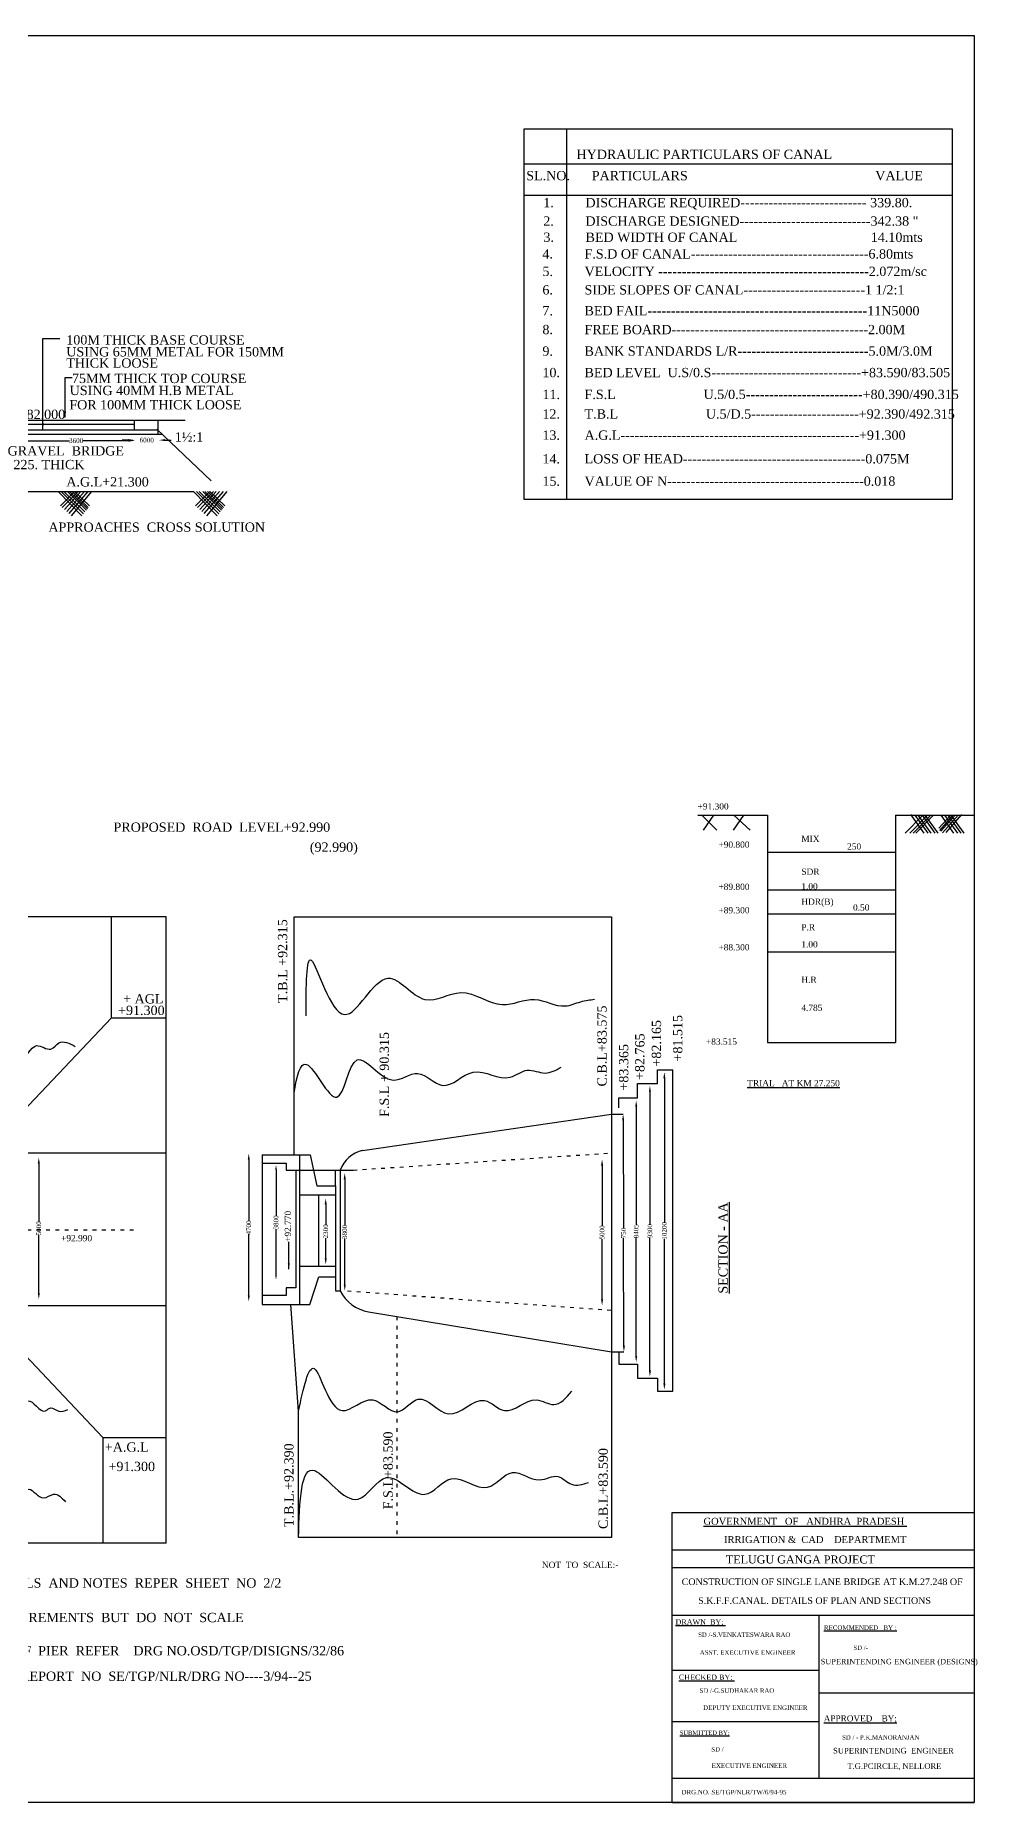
# Model space of a CAD drawing. Header units: millimetres. Extents: x 560 to 86912, y 2765 to 59761.
# Drawn here: x 56580 to 86912, y 2765 to 59761 of the extents above; entities that cross this region are included whole.
import ezdxf

# ---------------------------------------------------------------- set-up
doc = ezdxf.new("R2010")
doc.units = ezdxf.units.MM
doc.header["$MEASUREMENT"] = 0
doc.header["$PDMODE"] = 66
doc.header["$PDSIZE"] = 170
doc.linetypes.add('ACAD_ISO03W100', pattern=[30, 12, -18])
for name, color, linetype in [('DIM', 5, 'Continuous'), ('DOT LINE', 3, 'ACAD_ISO03W100'), ('DWG. LINE', 1, 'Continuous'), ('HATCH', 2, 'Continuous'), ('RAILING', 4, 'Continuous'), ('TEXT', 7, 'Continuous')]:
    doc.layers.add(name, color=color, linetype=linetype)
doc.layers.add('TITLE', color=7, linetype='Continuous', lineweight=30)
doc.styles.get("Standard").update_dxf_attribs({"font": 'TIMES.TTF', "height": 150})
doc.dimstyles.get("Standard").update_dxf_attribs({"dimtxt": 150, "dimasz": 200, "dimexe": 0.18, "dimexo": 0.0625, "dimgap": 0.09, "dimtad": 0, "dimtih": 1, "dimtoh": 1, "dimdec": 1, "dimzin": 0, "dimdsep": 46, "dimtxsty": 'Standard', "dimcen": 0.09, "dimse1": 1, "dimse2": 1, "dimclrd": 5, "dimclre": 5, "dimclrt": 4, "dimadec": 0, "dimazin": 0, "dimtfac": 1, "dimtdec": 1, "dimtofl": 0, "dimtmove": 0, "dimatfit": 3, "dimfxl": 1, "dimtolj": 1, "dimtzin": 0, "dimarcsym": 0})

# ---------------------------------------------------------------- blocks, each defined once
blk = doc.blocks.new('*D16')
at = {"layer": 'Defpoints', "color": 0}
for p in [(56013, 46686), (59780, 46689), (59780, 46686)]:
    blk.add_point(p, dxfattribs=at)
at = {"layer": 'DIM', "color": 5, "lineweight": -2}
for p, q in [((56213, 46689), (57684, 46689)), ((59580, 46689), (58110, 46689))]:
    blk.add_line(p, q, dxfattribs=at)
at = {"layer": 'DIM', "color": 5}
for points in [[(56213, 46722), (56213, 46656), (56013, 46689)], [(59580, 46722), (59580, 46656), (59780, 46689)]]:
    blk.add_solid(points, dxfattribs=at)
at = {"layer": 'DIM', "color": 4, "insert": (57897, 46689), "char_height": 150, "attachment_point": 5}
blk.add_mtext('\\A1;3600', dxfattribs=at)
blk = doc.blocks.new('*D17')
at = {"layer": 'Defpoints', "color": 0}
for p in [(59780, 46689), (60566, 46707), (60566, 46689)]:
    blk.add_point(p, dxfattribs=at)
at = {"layer": 'DIM', "color": 5, "lineweight": -2}
for p, q in [((59580, 46707), (59380, 46707)), ((60766, 46707), (60966, 46707))]:
    blk.add_line(p, q, dxfattribs=at)
at = {"layer": 'DIM', "color": 5}
for points in [[(59580, 46741), (59580, 46674), (59780, 46707)], [(60766, 46741), (60766, 46674), (60566, 46707)]]:
    blk.add_solid(points, dxfattribs=at)
at = {"layer": 'DIM', "color": 4, "insert": (60173, 46707), "char_height": 150, "attachment_point": 5}
blk.add_mtext('\\A1;6000', dxfattribs=at)
blk = doc.blocks.new('*D52')
at = {"layer": 'Defpoints', "color": 0}
for p in [(56659, 23570), (56659, 19002), (56691, 19002)]:
    blk.add_point(p, dxfattribs=at)
at = {"layer": 'DIM', "color": 5, "lineweight": -2}
for p, q in [((56691, 23370), (56691, 21498)), ((56691, 19202), (56691, 21074))]:
    blk.add_line(p, q, dxfattribs=at)
at = {"layer": 'DIM', "color": 5}
for points in [[(56658, 23370), (56725, 23370), (56691, 23570)], [(56658, 19202), (56725, 19202), (56691, 19002)]]:
    blk.add_solid(points, dxfattribs=at)
at = {"layer": 'DIM', "color": 4, "insert": (56691, 21286), "char_height": 150, "attachment_point": 5, "rotation": 90}
blk.add_mtext('\\A1;5000', dxfattribs=at)
blk = doc.blocks.new('*D59')
at = {"layer": 'Defpoints', "color": 0}
for p in [(63484, 23697), (63464, 18930), (63484, 18930)]:
    blk.add_point(p, dxfattribs=at)
at = {"layer": 'DIM', "color": 5, "lineweight": -2}
for p, q in [((63464, 23497), (63464, 21529)), ((63464, 19130), (63464, 21097))]:
    blk.add_line(p, q, dxfattribs=at)
at = {"layer": 'DIM', "color": 5}
for points in [[(63431, 23497), (63498, 23497), (63464, 23697)], [(63431, 19130), (63498, 19130), (63464, 18930)]]:
    blk.add_solid(points, dxfattribs=at)
at = {"layer": 'DIM', "color": 4, "insert": (63464, 21313), "char_height": 150, "attachment_point": 5, "rotation": 90}
blk.add_mtext('\\A1;4700', dxfattribs=at)
blk = doc.blocks.new('*D60')
at = {"layer": 'Defpoints', "color": 0}
for p in [(64349, 23332), (64344, 19622), (64349, 19622)]:
    blk.add_point(p, dxfattribs=at)
at = {"layer": 'DIM', "color": 5, "lineweight": -2}
for p, q in [((64344, 23182), (64344, 21690)), ((64344, 19772), (64344, 21264))]:
    blk.add_line(p, q, dxfattribs=at)
at = {"layer": 'DIM', "color": 5}
for points in [[(64319, 23182), (64369, 23182), (64344, 23332)], [(64319, 19772), (64369, 19772), (64344, 19622)]]:
    blk.add_solid(points, dxfattribs=at)
at = {"layer": 'DIM', "color": 4, "insert": (64344, 21477), "char_height": 150, "attachment_point": 5, "rotation": 90}
blk.add_mtext('\\A1;3800', dxfattribs=at)
blk = doc.blocks.new('*D61')
at = {"layer": 'Defpoints', "color": 0}
for p in [(65877, 22258), (65877, 20120), (65947, 20120)]:
    blk.add_point(p, dxfattribs=at)
at = {"layer": 'DIM', "color": 5, "lineweight": -2}
for p, q in [((65947, 22058), (65947, 21404)), ((65947, 20320), (65947, 20974))]:
    blk.add_line(p, q, dxfattribs=at)
at = {"layer": 'DIM', "color": 5}
for points in [[(65913, 22058), (65980, 22058), (65947, 22258)], [(65913, 20320), (65980, 20320), (65947, 20120)]]:
    blk.add_solid(points, dxfattribs=at)
at = {"layer": 'DIM', "color": 4, "insert": (65947, 21189), "char_height": 150, "attachment_point": 5, "rotation": 90}
blk.add_mtext('\\A1;2300', dxfattribs=at)
blk = doc.blocks.new('*D62')
at = {"layer": 'Defpoints', "color": 0}
for p in [(66612, 23070), (66560, 19270), (66612, 19270)]:
    blk.add_point(p, dxfattribs=at)
at = {"layer": 'DIM', "color": 5, "lineweight": -2}
for p, q in [((66560, 22870), (66560, 21383)), ((66560, 19470), (66560, 20957))]:
    blk.add_line(p, q, dxfattribs=at)
at = {"layer": 'DIM', "color": 5}
for points in [[(66527, 22870), (66593, 22870), (66560, 23070)], [(66527, 19470), (66593, 19470), (66560, 19270)]]:
    blk.add_solid(points, dxfattribs=at)
at = {"layer": 'DIM', "color": 4, "insert": (66560, 21170), "char_height": 150, "attachment_point": 5, "rotation": 90}
blk.add_mtext('\\A1;3800', dxfattribs=at)
blk = doc.blocks.new('*D63')
at = {"layer": 'Defpoints', "color": 0}
for p in [(74918, 23512), (74861, 18796), (74918, 18796)]:
    blk.add_point(p, dxfattribs=at)
at = {"layer": 'DIM', "color": 5, "lineweight": -2}
for p, q in [((74861, 23312), (74861, 21366)), ((74861, 18996), (74861, 20941))]:
    blk.add_line(p, q, dxfattribs=at)
at = {"layer": 'DIM', "color": 5}
for points in [[(74828, 23312), (74895, 23312), (74861, 23512)], [(74828, 18996), (74895, 18996), (74861, 18796)]]:
    blk.add_solid(points, dxfattribs=at)
at = {"layer": 'DIM', "color": 4, "insert": (74861, 21154), "char_height": 150, "attachment_point": 5, "rotation": 90}
blk.add_mtext('\\A1;5000', dxfattribs=at)
blk = doc.blocks.new('*D64')
at = {"layer": 'Defpoints', "color": 0}
for p in [(75540, 24968), (75566, 17300), (75566, 17300)]:
    blk.add_point(p, dxfattribs=at)
at = {"layer": 'DIM', "color": 5, "lineweight": -2}
for p, q in [((75541, 24768), (75553, 21292)), ((75566, 17500), (75554, 20976))]:
    blk.add_line(p, q, dxfattribs=at)
at = {"layer": 'DIM', "color": 5}
for points in [[(75574, 24768), (75508, 24768), (75540, 24968)], [(75599, 17500), (75532, 17500), (75566, 17300)]]:
    blk.add_solid(points, dxfattribs=at)
at = {"layer": 'DIM', "color": 4, "insert": (75553, 21134), "char_height": 150, "attachment_point": 5, "rotation": 90}
blk.add_mtext('\\A1;750', dxfattribs=at)
blk = doc.blocks.new('*D65')
at = {"layer": 'Defpoints', "color": 0}
for p in [(75946, 25409), (75946, 16971), (75962, 16971)]:
    blk.add_point(p, dxfattribs=at)
at = {"layer": 'DIM', "color": 5, "lineweight": -2}
for p, q in [((75962, 25209), (75962, 21398)), ((75962, 17171), (75962, 20983))]:
    blk.add_line(p, q, dxfattribs=at)
at = {"layer": 'DIM', "color": 5}
for points in [[(75929, 25209), (75995, 25209), (75962, 25409)], [(75929, 17171), (75995, 17171), (75962, 16971)]]:
    blk.add_solid(points, dxfattribs=at)
at = {"layer": 'DIM', "color": 4, "insert": (75962, 21190), "char_height": 150, "attachment_point": 5, "rotation": 90}
blk.add_mtext('\\A1;8405', dxfattribs=at)
blk = doc.blocks.new('*D66')
at = {"layer": 'Defpoints', "color": 0}
for p in [(76403, 25889), (76403, 16503), (76403, 16503)]:
    blk.add_point(p, dxfattribs=at)
at = {"layer": 'DIM', "color": 5, "lineweight": -2}
for p, q in [((76403, 25689), (76403, 21409)), ((76403, 16703), (76403, 20983))]:
    blk.add_line(p, q, dxfattribs=at)
at = {"layer": 'DIM', "color": 5}
for points in [[(76370, 25689), (76437, 25689), (76403, 25889)], [(76370, 16703), (76437, 16703), (76403, 16503)]]:
    blk.add_solid(points, dxfattribs=at)
at = {"layer": 'DIM', "color": 4, "insert": (76403, 21196), "char_height": 150, "attachment_point": 5, "rotation": 90}
blk.add_mtext('\\A1;9300', dxfattribs=at)
blk = doc.blocks.new('*D67')
at = {"layer": 'Defpoints', "color": 0}
for p in [(76846, 26327), (76870, 26327), (76846, 16084)]:
    blk.add_point(p, dxfattribs=at)
at = {"layer": 'DIM', "color": 5, "lineweight": -2}
for p, q in [((76870, 26127), (76870, 21466)), ((76870, 16284), (76870, 20946))]:
    blk.add_line(p, q, dxfattribs=at)
at = {"layer": 'DIM', "color": 5}
for points in [[(76837, 26127), (76904, 26127), (76870, 26327)], [(76837, 16284), (76904, 16284), (76870, 16084)]]:
    blk.add_solid(points, dxfattribs=at)
at = {"layer": 'DIM', "color": 4, "insert": (76870, 21206), "char_height": 150, "attachment_point": 5, "rotation": 90}
blk.add_mtext('\\A1;10200', dxfattribs=at)

msp = doc.modelspace()

# ---------------------------------------------------------------- linework, layer by layer
at = {"layer": 'DOT LINE', "ltscale": 10}
for p, q in [((66838.95, 23163.89), (75167.66, 23717.37)), ((59748.88, 21228.4), (21510.14, 21228.4)), ((66652.04, 19267.98), (75167.66, 18645.2)), ((68242.28, 18446.1), (68242.28, 11311.48))]:
    msp.add_line(p, q, dxfattribs=at)
at = {"layer": 'DWG. LINE'}
for p, q in [((50283.34, 47346.98), (61414.51, 47346.98)), ((59781.71, 47024.49), (59781.71, 47346.98)), ((60536.67, 46885.86), (60536.67, 47346.98)), ((60680.51, 46885.86), (55156.39, 46885.86)), ((60536.67, 47024.49), (55258.98, 47024.49)), ((59781.71, 47215.57), (56028.04, 47215.57)), ((60499.23, 47057.92), (62254.3, 45392.07)), ((52887.8, 45046.81), (61676.52, 45046.81)), ((77948.71, 34609.07), (80199.64, 34609.07)), ((80199.64, 34609.07), (80199.64, 27280.08)), ((84330.77, 34609.07), (84330.77, 27280.08)), ((84330.77, 34609.07), (86862.12, 34609.07)), ((80199.64, 33419.69), (84330.77, 33419.69)), ((80199.64, 32197.99), (84330.77, 32197.99)), ((80199.64, 31425.44), (84330.77, 31425.44)), ((60795.51, 31331.21), (50459.24, 31331.21)), ((59038.26, 28074.18), (59038.26, 31331.21)), ((60795.51, 11135.07), (60795.51, 31331.21)), ((64925.01, 31331.21), (75167.66, 31331.21)), ((64925.01, 23653.5), (64925.01, 31331.21)), ((75167.66, 31331.21), (75167.66, 11311.48)), ((80199.64, 30203.74), (84330.77, 30203.74)), ((55417.77, 24254.82), (59038.26, 28074.18)), ((59038.26, 28074.18), (60795.51, 28074.18)), ((80199.64, 27280.08), (84330.77, 27280.08)), ((76647.45, 25952.41), (76647.45, 26400.26)), ((76647.45, 26400.26), (77146.71, 26400.26)), ((77146.71, 16032.4), (77146.71, 26400.26)), ((76000.84, 25497.95), (76000.84, 25952.41)), ((76000.84, 25952.41), (76647.45, 25952.41)), ((75400.46, 25173.71), (75400.46, 25497.95)), ((75400.46, 25497.95), (76000.84, 25497.95)), ((67136.58, 23795.28), (75167.66, 24967.65)), ((75167.66, 24967.65), (75540.29, 24967.65)), ((56066.86, 23724.52), (60795.51, 23724.52)), ((63901.32, 23653.5), (63901.32, 23390.19)), ((63901.32, 23653.5), (65444.56, 23653.5)), ((63901.32, 23390.19), (64667.55, 23390.19)), ((63901.32, 23390.19), (63901.32, 18827.42)), ((64667.55, 23390.19), (64667.55, 23163.89)), ((65107.53, 18827.42), (65107.53, 23653.5)), ((65444.56, 23653.5), (65661.16, 22657.74)), ((64667.55, 23163.89), (64984.02, 23163.89)), ((64984.02, 23163.89), (64984.02, 19373.02)), ((64984.02, 23163.89), (66838.95, 23163.89)), ((66265.09, 22657.74), (66265.09, 23163.89)), ((66415.17, 23163.89), (66415.17, 19267.98)), ((65107.53, 22363.05), (66265.09, 22363.05)), ((65661.16, 22657.74), (66265.09, 22657.74)), ((65724.5, 20069.56), (65724.5, 22363.05)), ((66265.09, 22657.74), (66265.09, 19723.15)), ((65107.53, 20069.56), (66265.09, 20069.56)), ((65430.63, 18827.42), (65724.5, 19723.15)), ((65724.5, 19723.15), (66265.09, 19723.15)), ((66265.09, 19723.15), (66265.09, 19267.98)), ((64667.55, 19115.29), (63901.32, 19115.29)), ((63901.32, 18827.42), (65430.63, 18827.42)), ((64984.02, 19373.02), (64667.55, 19373.02)), ((64667.55, 19373.02), (64667.55, 19115.29)), ((65068.68, 15389.63), (64819.22, 18827.42)), ((66265.09, 19267.98), (66415.17, 19267.98)), ((56037.84, 18797.75), (60795.51, 18797.75)), ((67329.22, 18597.02), (75167.66, 17301.39)), ((55314.85, 18180.45), (58754.4, 14538.22)), ((75167.66, 17301.39), (75566.3, 17300)), ((75400.46, 17300.58), (75400.46, 16907.59)), ((75400.46, 16907.59), (76000.84, 16907.59)), ((76000.84, 16907.59), (76000.84, 16451.24)), ((76000.84, 16451.24), (76647.45, 16451.24)), ((76647.45, 16451.24), (76647.45, 16032.4)), ((76647.45, 16032.4), (77146.71, 16032.4)), ((65068.68, 11311.48), (65068.68, 15389.63)), ((58754.4, 14538.22), (60795.51, 14538.22)), ((58754.4, 14538.22), (58754.4, 11135.07)), ((60795.51, 11135.07), (44184.64, 11135.07)), ((75167.66, 11311.48), (65068.68, 11311.48))]:
    msp.add_line(p, q, dxfattribs=at)
for centre, radius, start, end in [((67340.95, 22833.95), 982.81, 102.001585, 160.383955), ((67506.83, 19797.05), 1213.11, 205.856955, 261.581302)]:
    msp.add_arc(centre, radius, start, end, dxfattribs=at)
at = {"layer": 'HATCH'}
for p, q in [((57314.78, 45046.81), (58084.7, 44268.76)), ((57843.52, 45053.02), (57389.19, 44591.18)), ((57415.53, 45046.81), (58133.82, 44331.34)), ((57960.65, 45046.81), (57445.69, 44538.65)), ((57501.77, 45046.81), (58179.68, 44389.76)), ((58047, 45046.81), (57520.86, 44468.77)), ((58161.28, 45046.81), (57593.98, 44400.79)), ((57618.17, 45046.81), (58225.77, 44448.49)), ((58275.93, 45046.81), (57657.31, 44341.92)), ((57683.61, 45046.81), (58260.07, 44492.19)), ((58395.97, 45046.81), (57736.85, 44267.97)), ((57772.35, 45046.81), (58288.71, 44528.67)), ((57843.52, 45053.02), (58332.24, 44584.13)), ((61676.52, 45046.81), (62446.44, 44268.76)), ((62205.25, 45053.02), (61750.93, 44591.18)), ((61777.27, 45046.81), (62495.56, 44331.34)), ((62322.39, 45046.81), (61807.42, 44538.65)), ((61863.51, 45046.81), (62541.41, 44389.76)), ((62408.74, 45046.81), (61882.6, 44468.77)), ((62523.01, 45046.81), (61955.72, 44400.79)), ((61979.91, 45046.81), (62587.51, 44448.49)), ((62637.67, 45046.81), (62019.04, 44341.92)), ((62045.34, 45046.81), (62621.81, 44492.19)), ((62757.71, 45046.81), (62098.59, 44267.97)), ((62134.09, 45046.81), (62650.45, 44528.67)), ((62205.25, 45053.02), (62693.97, 44584.13)), ((78078.26, 34609.07), (78557.72, 34130.02)), ((78132.49, 34130.02), (78470.69, 34609.07)), ((79098.39, 34130.02), (79433.62, 34609.07)), ((79116.6, 34609.07), (79639.65, 34130.02)), ((84639.87, 34032.65), (85208.92, 34609.07)), ((84790.19, 34032.65), (85359.24, 34609.07)), ((84810.77, 34632.27), (85243.54, 34032.65)), ((84901.04, 34032.65), (85470.09, 34609.07)), ((84950.65, 34609.07), (85366.67, 34032.65)), ((84979.77, 34032.65), (85548.82, 34609.07)), ((85051.95, 34609.07), (85467.98, 34032.65)), ((85182.84, 34609.07), (85598.87, 34032.65)), ((85272.88, 34609.07), (85688.9, 34032.65)), ((86107.53, 34616.5), (85728.87, 34187.52)), ((86176.46, 34609.07), (85744.77, 34120.02)), ((85785.39, 34609.07), (86201.42, 34032.65)), ((86248.69, 34609.07), (85792.46, 34092.22)), ((86344.91, 34608.45), (85840.15, 34036.63)), ((85905.01, 34609.07), (86321.03, 34032.65)), ((86456.19, 34628.3), (85951.44, 34056.48)), ((86018.89, 34609.07), (86434.91, 34032.65)), ((86107.53, 34616.5), (86528.92, 34032.65))]:
    msp.add_line(p, q, dxfattribs=at)
for points in [[(65313.16, 28140.07), (65480.01, 29932.06), (66550.58, 28181.74), (67954.84, 29355.57), (69147.68, 28668.01), (70308.63, 28890.27), (71650.32, 28501.31), (72684.45, 28667.29), (73670.87, 28457.49), (74178.73, 28594.1), (74618.22, 28677.05)], [(55003.52, 26088.76), (55348.72, 27397.83), (56141.13, 26692.34), (56619.71, 27178.35), (57082.6, 27068.6), (57341.51, 27264.57), (57867.16, 27154.83)], [(65068.68, 15389.63), (65575.35, 16761.38), (66476.71, 15410.53), (67463.91, 15753.6), (68257.96, 15367.64), (68923.25, 15775.04), (69910.45, 15303.32), (71069.34, 15732.16), (71713.17, 15410.53), (72743.29, 15753.6), (73301.27, 15603.51), (73880.72, 16032.35)], [(54955.75, 15360.59), (55413.98, 16272.23), (56041.03, 15420.83), (56338.48, 15722.03), (56909.25, 15400.75), (57067.18, 15492.92), (57332.47, 15388.5), (57629.91, 15444.73)], [(55082.81, 11872.15), (55280.91, 13467.22), (55910.17, 12186.5), (56376.29, 12873.43), (56842.42, 12594), (57168.7, 12710.43), (57553.25, 12465.93)], [(65068.68, 11311.48), (65597, 13472.6), (66995.28, 12553.17), (67903.56, 13245.73), (69146.47, 12708.4), (69995, 13209.9), (71166.21, 12935.27), (71966.93, 13412.9), (72844.5, 13174.35), (73442.05, 13281.82), (73872.29, 13031.07), (74422.04, 13090.77)]]:
    msp.add_spline(points, degree=3, dxfattribs=at)
msp.add_open_spline([(64925.01, 25650.35), (65016.5, 26188.75), (65261.06, 27253.74), (66444.93, 24492.52), (66779.91, 27587.83), (67956.61, 25646.01), (68947.68, 26573.75), (69766.62, 25523.35), (70714.6, 26704.83), (71733.2, 25888.19), (72428.52, 26519.42), (73023.18, 26192.53), (73372.89, 26387.78), (73542.57, 26482.52)], degree=3, knots=[186.83036181, 186.83036181, 186.83036181, 186.83036181, 1284.46635105, 2724.78262749, 4091.78811634, 5417.90552944, 6243.02873456, 7129.63356731, 8211.88472673, 9418.7084939, 10008.89643591, 10594.27881261, 11146.02437122, 11146.02437122, 11146.02437122, 11146.02437122], dxfattribs=at)
at = {"layer": 'RAILING'}
for p, q in [((73723.04, 44791.72), (73723.04, 56751.02)), ((72352.13, 55613.76), (86151.37, 55613.76)), ((72352.13, 54609.02), (86151.37, 54609.02))]:
    msp.add_line(p, q, dxfattribs=at)
msp.add_lwpolyline([(72352.13, 56751.02), (86151.37, 56751.02), (86151.37, 44791.72), (72352.13, 44791.72)], close=True, dxfattribs=at)
at = {"layer": 'TITLE'}
for p, q in [((560.05, 59760.79), (86862.12, 59760.79)), ((86862.12, 59760.79), (86862.12, 2764.56)), ((86862.12, 2764.56), (560.05, 2764.56))]:
    msp.add_line(p, q, dxfattribs=at)
at = {"layer": 'TITLE', "lineweight": 30}
for p, q in [((77119.03, 12118.62), (86862.12, 12118.62)), ((86862.12, 12118.62), (86862.12, 2764.56)), ((77119.03, 10919.55), (86862.12, 10919.55)), ((77119.03, 10348.21), (86862.12, 10348.21)), ((77119.03, 8813.08), (86862.12, 8813.08)), ((77139.33, 7039.96), (81878.11, 7039.96)), ((77119.03, 5382.41), (81857.81, 5382.41)), ((86862.12, 3538.44), (77119.03, 3538.44)), ((77119.03, 2764.56), (86862.12, 2764.56))]:
    msp.add_line(p, q, dxfattribs=at)
at = {"layer": 'TITLE'}
msp.add_lwpolyline([(77119.03, 2764.56), (77119.03, 12118.62)], dxfattribs=at)
at = {"layer": 'TITLE', "lineweight": 30}
for points in [[(81857.81, 8813.08), (81857.81, 3538.44)], [(81857.81, 6307.54), (86862.12, 6307.54)]]:
    msp.add_lwpolyline(points, dxfattribs=at)

# ---------------------------------------------------------------- texts
at = {"layer": 'TEXT'}
for s, height, p in [('HYDRAULIC PARTICULARS OF CANAL', 300, (74036.7, 55773.67)), ('SL.NO.', 300, (72415.38, 55087.04)), (' PARTICULARS', 300, (74414.84, 55087.04)), (' VALUE', 300, (83560.47, 55087.04)), ('1.         DISCHARGE REQUIRED--------------------------- 339.80.', 300, (72964.04, 54216.57)), ('2.         DISCHARGE DESIGNED----------------------------342.38 "', 300, (72964.04, 53621.39)), (' 3.         BED WIDTH OF CANAL                                      14.10mts', 300, (72856.37, 53100.08)), (' 4.         F.S.D OF CANAL--------------------------------------6.80mts', 300, (72823.25, 52562.22)), (' 5.         VELOCITY ---------------------------------------------2.072m/sc', 300, (72823.25, 51999.53)), (' 6.         SIDE SLOPES OF CANAL--------------------------1 1/2:1', 300, (72823.25, 51403.75)), (' 7.         BED FAIL-----------------------------------------------11N5000', 300, (72823.25, 50730.1)), (' 8.         FREE BOARD------------------------------------------2.00M', 300, (72823.25, 50122.3)), (' USING 65MM METAL FOR 150MM', 300, (57465.16, 49405.52)), (' 100M THICK BASE COURSE', 300, (57465.16, 49790.22)), (' 9.         BANK STANDARDS L/R----------------------------5.0M/3.0M', 300, (72823.25, 49429.07)), (' THICK LOOSE', 300, (57465.16, 49043.89)), (' 10.       BED LEVEL  U.S/0.S--------------------------------+83.590/83.505', 300, (72823.25, 48735.83)), (' USING 40MM H.B METAL', 300, (57574.38, 48158.81)), (' 75MM THICK TOP COURSE', 300, (57647.19, 48546.79)), (' FOR 100MM THICK LOOSE', 300, (57562.24, 47698.08)), (' 11.       F.S.L                         U.5/0.5-------------------------+80.390/490.315', 300, (72823.25, 48032)), ('R.L +82.000', 300, (55236.22, 47388.16)), (' 12.       T.B.L                         U.5/D.5-----------------------+92.390/492.315', 300, (72823.25, 47399.98)), ('1½:1', 300, (61078.99, 46660.15)), (' 13.       A.G.L---------------------------------------------------+91.300', 300, (72823.25, 46717.42)), ('GRAVEL  BRIDGE', 300, (55686.41, 46211.17)), (' 14.       LOSS OF HEAD---------------------------------------0.075M', 300, (72823.25, 45955.29)), ('225. THICK', 300, (55874, 45768.86)), ('A.G.L+21.300', 300, (57579.52, 45212.01)), (' 15.       VALUE OF N------------------------------------------0.018', 300, (72823.25, 45233.26)), ('APPROACHES  CROSS SOLUTION', 300, (57001.76, 43750.14)), ('+91.300', 200, (77942.43, 34794.36)), ('PROPOSED  ROAD  LEVEL+92.990', 300, (59101.04, 34074.34)), ('(92.990)', 300, (65434.85, 33431.74)), ('+90.800', 200, (78615.39, 33561.66)), ('MIX', 200, (81288.57, 33748.44)), ('250', 200, (82764.73, 33501.79)), ('SDR', 200, (81288.57, 32689.26)), ('+89.800', 200, (78615.39, 32203.63)), ('HDR(B)', 200, (81288.57, 31721.35)), ('1.00', 200, (81288.57, 32216.09)), ('+89.300', 200, (78615.39, 31445.33)), ('0.50', 200, (82956.66, 31533.55)), ('P.R', 200, (81288.57, 30894.21)), ('+88.300', 200, (78615.39, 30251.6)), ('1.00', 200, (81288.57, 30345.53)), ('H.R', 200, (81288.57, 29205.49)), ('+ AGL ', 300, (59412.1, 28539.3)), ('4.785', 200, (81288.57, 28300.55)), ('+91.300', 300, (59249.02, 28166.67)), ('+83.515', 200, (78211.92, 27210.41)), ('%%UTRIAL   AT KM 27.250', 200, (79541.86, 25867.85)), ('+92.990', 200, (57410.1, 20870.14)), ('+A.G.L', 300, (58821.29, 14083.67)), ('+91.300', 300, (58939.03, 13458.68)), ('NOT  TO  SCALE:-', 200, (72919.8, 10333.97)), ('1)  FOR  DETAILS  AND NOTES  REPER  SHEET  NO  2/2', 300, (53175.71, 9699.66)), ('2)  READ  THE  MEASUREMENTS  BUT  DO  NOT  SCALE', 300, (51597.65, 8585.6)), ('3)   FOR  DEATAILS  OF  PIER  REFER    DRG NO.OSD/TGP/DISIGNS/32/86', 300, (51597.65, 7514.14)), ('4)   REFER  DESIGNS  REPORT  NO  SE/TGP/NLR/DRG NO----3/94--25', 300, (51597.65, 6692.76))]:
    msp.add_text(s, height=height, dxfattribs=at).set_placement(p)
for s, height, p in [('T.B.L +92.315', 300, (64703.61, 28556.95)), ('C.B.L+83.575', 300, (75007.31, 25862.32)), ('+82.165', 300, (76764.51, 26502.1)), ('+81.515', 300, (77449.52, 26665.76)), ('F.S.L + 90.315', 300, (67985.49, 24880.82)), ('+82.765', 300, (76228.41, 26070.62)), ('+83.365', 300, (75707.21, 25728.42)), ('+92.770', 200, (64825.62, 20850.7)), ('%%USECTION - AA', 300, (78912.47, 19180.12)), ('T.B.L.+92.390', 300, (64907.88, 11654.55)), ('F.S.L+83.590', 300, (68107.94, 12225.49)), ('C.B.L+83.590', 300, (75046.83, 11589.3))]:
    msp.add_text(s, height=height, rotation=90, dxfattribs=at).set_placement(p)
at = {"layer": 'TITLE', "lineweight": 30}
for s, height, p in [('%%UGOVERNMENT   OF   ANDHRA  PRADESH ', 224.3873, (78132.93, 11727.15)), ('IRRIGATION &  CAD    DEPARTMEMT ', 224.3873, (78795.07, 11138.69)), ('TELUGU GANGA PROJECT', 258.1251, (78853.44, 10478.12)), ('CONSTRUCTION OF SINGLE LANE BRIDGE AT K.M.27.248 OF', 213.0392, (77428.6, 9782.74)), ('S.K.F.F.CANAL. DETAILS OF PLAN AND SECTIONS', 213.0392, (77960.61, 9173.8)), ('%%UDRAWN  BY; ', 170.4435, (77230.97, 8506.74)), ('SD /-S.VENKATESWARA RAO', 142.7813, (77959.76, 8109.66)), ('%%URECOMMENDED   BY :', 146.2709, (82019.42, 8334.64)), ('ASST. EXECUTIVE ENGINEER', 146.4751, (78012.46, 7534.08)), ('SUPERINTENDING ENGINEER (DESIGNS)', 174.5235, (81915.53, 7227.9)), ('SD /- ', 142.781, (82968.64, 7689)), ('%%UCHECKED BY: ', 170.4435, (77338.37, 6725.93)), ('SD /-G.SUDHAKAR RAO', 142.7813, (78008.97, 6306.73)), ('DEPUTY EXECUTIVE ENGINEER', 146.4751, (78119.86, 5753.27)), ('%%UAPPROVED    BY;', 196.6656, (82011.6, 5381.9)), ('%%USUBMITTED BY;', 137.6667, (77366.36, 4947.25)), ('SD / - P.K.MANORANJAN', 142.7813, (82604.58, 4797.11)), ('SD /', 142.781, (78386.08, 4410.42)), ('EXECUTIVE ENGINEER', 146.4751, (78397.67, 3885.45)), ('SUPERINTENDING  ENGINEER', 182.605, (82312.63, 4349.7)), ('T.G.PCIRCLE, NELLORE', 182.605, (82773.23, 3852.31)), ('DRG.NO. SE/TGP/NLR/TW/6/94-95', 146.4751, (77423.01, 3030.76))]:
    msp.add_text(s, height=height, dxfattribs=at).set_placement(p)

# ---------------------------------------------------------------- dimensions: what is measured, and where the dimension line sits
at = {"layer": 'DIM'}
for p1, p2, distance, text, picture, middle in [((56013.25, 46686.11), (59780.39, 46686.11), 2.81, '3600', '*D16', (57896.82, 46688.92)), ((59780.39, 46688.92), (60565.52, 46688.92), 18.31, '6000', '*D17', (60172.96, 46707.23))]:
    dim = msp.add_aligned_dim(p1=p1, p2=p2, distance=distance, text=text, dimstyle='Standard', dxfattribs=at)
    dim.commit()
    dim.dimension.update_dxf_attribs({"geometry": picture, "text_midpoint": middle})
for p1, p2, distance, text, picture, middle in [((76846.46, 16084.3), (76846.46, 26326.85), -24.02, '10200', '*D67', (76870.48, 21205.58)), ((76403.15, 25889.24), (76403.15, 16502.82), 0.18, '9300', '*D66', (76403.33, 21196.03)), ((75945.74, 25409.26), (75945.74, 16971.04), 16.12, '8405', '*D65', (75961.86, 21190.15)), ((75540.29, 24967.65), (75566.3, 17300), 0, '750', '*D64', (75553.29, 21133.83)), ((56659.1, 23569.7), (56659.1, 19002.05), 32.31, '5000', '*D52', (56691.4, 21285.87)), ((63484.43, 23696.77), (63484.43, 18930.02), -20.13, '4700', '*D59', (63464.29, 21313.39)), ((74918.47, 23511.92), (74918.47, 18795.6), -57.24, '5000', '*D63', (74861.23, 21153.76)), ((66611.63, 23069.9), (66611.63, 19269.81), -51.75, '3800', '*D62', (66559.88, 21169.86)), ((65876.57, 22258.37), (65876.57, 20119.71), 70.09, '2300', '*D61', (65946.66, 21189.04))]:
    dim = msp.add_aligned_dim(p1=p1, p2=p2, distance=distance, text=text, dimstyle='Standard', dxfattribs=at)
    dim.commit()
    dim.dimension.update_dxf_attribs({"geometry": picture, "text_midpoint": middle, "text_rotation": 90})
dim = msp.add_aligned_dim(p1=(64349.48, 23332.22), p2=(64349.48, 19621.72), distance=-5.42, text='3800', dimstyle='Standard', override={"dimasz": 150}, dxfattribs=at)
dim.commit()
dim.dimension.update_dxf_attribs({"geometry": '*D60', "text_midpoint": (64344.06, 21476.97), "text_rotation": 90})

# ---------------------------------------------------------------- leaders
for points in [[(56824.02, 47052.54), (56824.02, 49985.1), (57370.76, 49985.1)], [(57539.29, 47435.32), (57539.29, 48722.24), (57768.01, 48722.24)], [(64755.9, 19970.21), (64755.9, 20855.7)]]:
    msp.add_leader(points, dimstyle='Standard', override={"dimgap": 0.09, "dimtad": 0}, dxfattribs=at)

doc.saveas('drawing.dxf')
